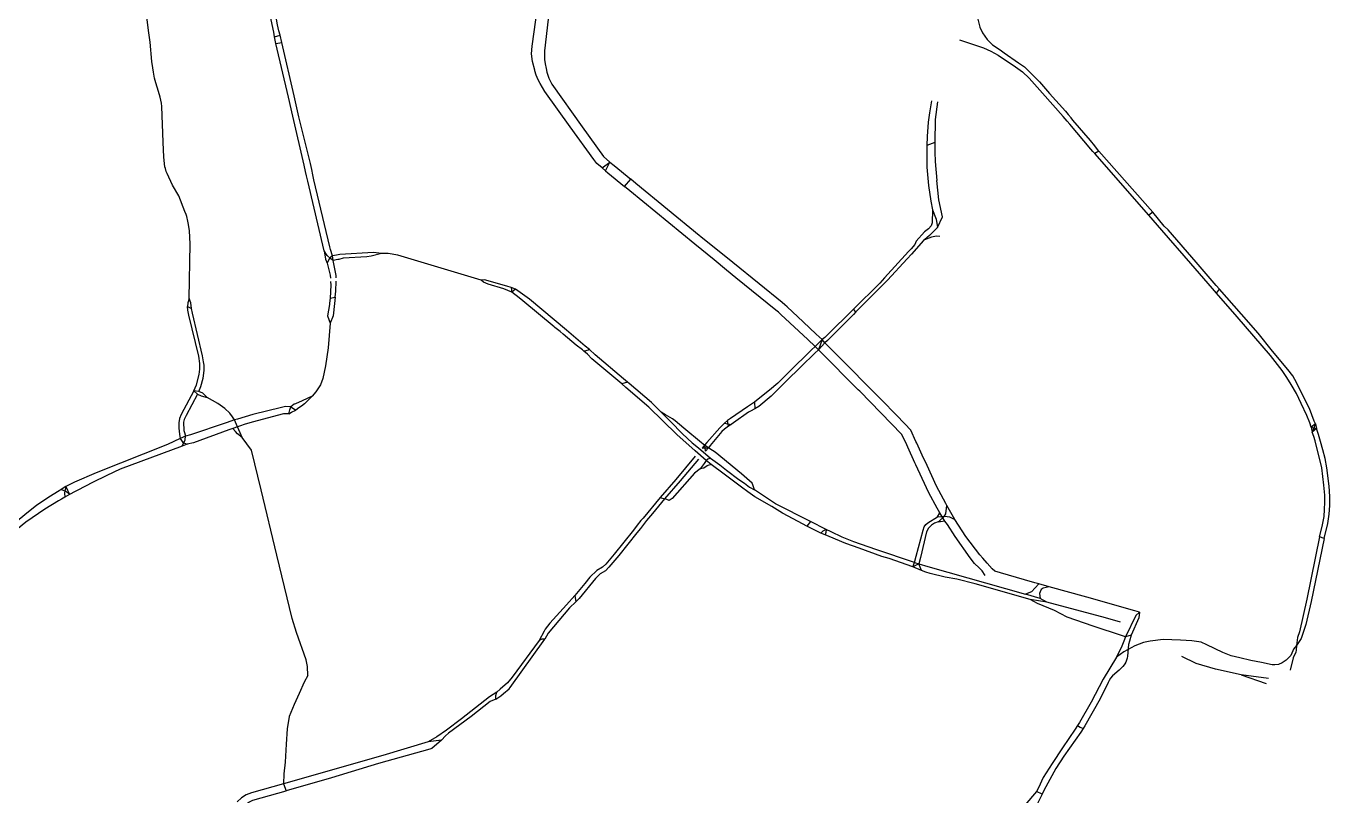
# Model space of a CAD drawing. Header units: inches. Extents: x 25490716 to 25512768, y 6672380 to 6685864.
# Drawn here: x 25495719 to 25498832, y 6674666 to 6676505 of the extents above; entities that cross this region are included whole.
import ezdxf

# ---------------------------------------------------------------- set-up
doc = ezdxf.new("R2010")
doc.units = ezdxf.units.IN
doc.header["$MEASUREMENT"] = 0

msp = doc.modelspace()

# ---------------------------------------------------------------- linework, layer by layer
for points in [[(25496310.2, 6676490), (25496308.9, 6676496.8), (25496288.9, 6676591.5), (25496283.9, 6676628.8), (25496278.4, 6676679.5), (25496274.5, 6676732.8), (25496273.3, 6676790.1), (25496272.7, 6676817.5)], [(25496322.8, 6676493.2), (25496319.4, 6676507.6), (25496309.6, 6676562.6), (25496303.3, 6676599.4), (25496295.1, 6676664), (25496292.3, 6676710.2), (25496286.7, 6676776.5), (25496286.4, 6676805.9), (25496286.5, 6676821)], [(25496925.6, 6676438.6), (25496927, 6676456.3), (25496944.1, 6676577.6)], [(25496972.2, 6676573.7), (25496967.9, 6676541.7), (25496956.8, 6676445.2), (25496956.9, 6676435.2)], [(25497994.8, 6676582.4), (25497991.7, 6676561.4), (25497989.9, 6676540.9), (25497991, 6676521.4), (25497995.9, 6676501.9), (25498002.6, 6676488.1), (25498013.6, 6676472.2), (25498026.3, 6676459.4), (25498044.3, 6676447.4), (25498054.3, 6676440.5)], [(25496108.6, 6675854.1), (25496110.8, 6675984.8), (25496108.9, 6676015.8), (25496106.9, 6676030.7), (25496105.3, 6676038.7), (25496102.5, 6676050), (25496101.2, 6676054.4), (25496098.1, 6676061.9), (25496083.4, 6676099.1), (25496068.5, 6676124.8), (25496055.6, 6676152.8), (25496053.7, 6676157.3), (25496051.6, 6676164), (25496050.6, 6676168.6), (25496048.1, 6676191.6), (25496046.1, 6676227.3), (25496043.5, 6676312.2), (25496042.4, 6676320.4), (25496039.2, 6676334.6), (25496035, 6676348.3), (25496028.6, 6676369.2), (25496025.7, 6676380.2), (25496023.2, 6676394.3), (25496021.6, 6676404.6), (25496019.6, 6676419.9), (25496015.1, 6676466.4), (25496011, 6676494), (25496007.1, 6676526.3)], [(25496325.4, 6676482.6), (25496322.8, 6676493.2)], [(25496312.3, 6676478.7), (25496310.2, 6676490)], [(25496312.3, 6676478.7), (25496325.4, 6676482.6)], [(25496315.4, 6676463.1), (25496312.3, 6676478.7)], [(25496315.4, 6676463.1), (25496329.3, 6676465.4)], [(25496345.2, 6676334.4), (25496315.4, 6676463.1)], [(25496329.3, 6676465.4), (25496325.4, 6676482.6)], [(25496358.8, 6676337.6), (25496329.3, 6676465.4)], [(25497947.2, 6676471.8), (25498004.7, 6676452.4), (25498022.2, 6676444.9), (25498040.2, 6676435.3)], [(25496933.9, 6676397.3), (25496933.4, 6676399.3), (25496928.4, 6676419.7), (25496925.6, 6676438.6)], [(25496956.9, 6676435.2), (25496956.9, 6676424.9), (25496958, 6676414.6), (25496960.7, 6676403.1)], [(25498040.2, 6676435.3), (25498081.4, 6676407), (25498086.9, 6676403.4), (25498097.7, 6676395.5), (25498114.2, 6676380.5), (25498146, 6676344.6), (25498195.1, 6676288.9)], [(25498054.3, 6676440.5), (25498088.2, 6676416.9), (25498102.5, 6676407), (25498113.5, 6676396.6), (25498138.6, 6676371.2), (25498162.1, 6676343.2), (25498200.3, 6676301)], [(25497094.4, 6676165.7), (25497081.8, 6676176.7), (25497074.4, 6676185.8), (25497018.2, 6676263.6), (25496957.6, 6676348.5), (25496946.5, 6676367), (25496941.5, 6676376.3), (25496937.2, 6676387.3), (25496933.9, 6676397.3)], [(25496960.7, 6676403.1), (25496962.6, 6676394.2), (25496967.4, 6676380), (25496974.4, 6676365.5), (25497046.3, 6676263.8), (25497097.8, 6676193.4), (25497113, 6676179.7)], [(25496397.7, 6676176.1), (25496370.3, 6676287.6), (25496358.8, 6676337.6)], [(25496382.7, 6676172.7), (25496355.7, 6676289.2), (25496345.2, 6676334.4)], [(25497880.6, 6676326.3), (25497875.6, 6676297.7), (25497872.9, 6676275.2), (25497870.3, 6676241.1), (25497869.9, 6676219.4)], [(25497895, 6676323.9), (25497889.3, 6676281.1), (25497888.6, 6676226.1)], [(25498204.7, 6676277.5), (25498195.1, 6676288.9)], [(25498200.3, 6676301), (25498207.3, 6676293.1)], [(25498261.2, 6676210.9), (25498210.7, 6676270.5), (25498204.7, 6676277.5)], [(25498214, 6676285.1), (25498207.3, 6676293.1)], [(25498270.3, 6676218.8), (25498260.4, 6676230.9), (25498218.5, 6676279.6), (25498214, 6676285.1)], [(25497869.9, 6676219.4), (25497869.7, 6676202.2)], [(25497888.6, 6676226.1), (25497869.9, 6676219.4)], [(25497888.6, 6676226.1), (25497888.9, 6676207.4)], [(25498266.3, 6676204.9), (25498261.2, 6676210.9)], [(25498277.1, 6676210.1), (25498270.3, 6676218.8)], [(25497094.4, 6676165.7), (25497113, 6676179.7)], [(25497102.2, 6676159.1), (25497113, 6676179.7)], [(25497113, 6676179.7), (25497122.9, 6676171.6)], [(25497869.7, 6676202.2), (25497869.5, 6676186.9), (25497869.5, 6676167.9), (25497873.6, 6676123.5), (25497878.9, 6676086.1)], [(25497888.9, 6676207.4), (25497888.9, 6676203)], [(25497888.9, 6676203), (25497889.4, 6676181.2), (25497893.5, 6676135.5)], [(25498270.5, 6676199.9), (25498266.3, 6676204.9)], [(25498280.2, 6676206.1), (25498270.5, 6676199.9)], [(25498399.5, 6676052.7), (25498270.5, 6676199.9)], [(25498280.2, 6676206.1), (25498277.1, 6676210.1)], [(25498409.2, 6676059.8), (25498280.2, 6676206.1)], [(25496386.3, 6676157.1), (25496382.7, 6676172.7)], [(25496388.9, 6676146.5), (25496386.3, 6676157.1)], [(25496401.1, 6676162.3), (25496397.7, 6676176.1)], [(25496403.5, 6676149.1), (25496401.1, 6676162.3)], [(25496406.2, 6676137.7), (25496403.5, 6676149.1)], [(25497102.2, 6676159.1), (25497094.4, 6676165.7)], [(25497102.2, 6676159.1), (25497107.8, 6676154.4)], [(25497107.8, 6676154.4), (25497147.7, 6676121.1)], [(25497122.9, 6676171.6), (25497162.7, 6676138.9)], [(25496391.8, 6676134), (25496388.9, 6676146.5)], [(25496430.6, 6675967.5), (25496391.8, 6676134)], [(25496446.1, 6675971.1), (25496444.4, 6675977.5), (25496406.2, 6676137.7)], [(25497147.7, 6676121.1), (25497162.7, 6676138.9)], [(25497160.4, 6676110.8), (25497147.7, 6676121.1)], [(25497175.1, 6676128.7), (25497162.7, 6676138.9)], [(25497326.2, 6676004.5), (25497175.1, 6676128.7)], [(25497898.2, 6676089.4), (25497893.5, 6676135.5)], [(25497316, 6675983.4), (25497160.4, 6676110.8)], [(25497878.9, 6676086.1), (25497883.1, 6676066)], [(25497906.7, 6676048.8), (25497898.2, 6676089.4)], [(25497883.1, 6676066), (25497882.3, 6676034.5), (25497879.6, 6676027.5)], [(25497883.1, 6676066), (25497891.7, 6676043.3), (25497895.4, 6676023.4)], [(25498409.2, 6676059.8), (25498399.5, 6676052.7)], [(25498560.6, 6675885.1), (25498512.3, 6675940.3), (25498445.9, 6676017.9), (25498436.2, 6676027), (25498409.2, 6676059.8)], [(25497879.6, 6676027.5), (25497873.5, 6676020.4), (25497864.3, 6676012.8), (25497844, 6675990.5), (25497841.3, 6675982.8), (25497831.9, 6675972.3)], [(25497895.4, 6676023.4), (25497906.7, 6676048.8)], [(25498551.8, 6675877.5), (25498499.7, 6675937.2), (25498430.7, 6676016.8), (25498399.5, 6676052.7)], [(25497330.4, 6676001.1), (25497326.2, 6676004.5)], [(25497406.1, 6675940.1), (25497330.4, 6676001.1)], [(25497865.1, 6675995.2), (25497861.9, 6675992.3), (25497833, 6675960.1)], [(25497888.8, 6676017.4), (25497875.8, 6676004.5), (25497865.1, 6675995.2)], [(25497865.1, 6675995.2), (25497881.8, 6676001.2), (25497892, 6676003.6)], [(25497895.4, 6676023.4), (25497888.8, 6676017.4)], [(25497892, 6676003.6), (25497900.3, 6676002.5)], [(25496430.6, 6675967.5), (25496434, 6675947.9), (25496438, 6675937.9)], [(25496452.4, 6675944.8), (25496446.7, 6675948.5), (25496438.2, 6675956.4), (25496430.6, 6675967.5)], [(25496450.3, 6675955.7), (25496446.1, 6675971.1)], [(25496567.3, 6675961.4), (25496548.4, 6675963.8), (25496467.9, 6675958.8), (25496460.4, 6675957.5)], [(25497361.9, 6675945.9), (25497316, 6675983.4)], [(25497826.1, 6675966), (25497768.9, 6675903.5)], [(25497831.9, 6675972.3), (25497826.1, 6675966)], [(25496450.3, 6675955.7), (25496443.5, 6675950.1), (25496438, 6675937.9)], [(25496438, 6675937.9), (25496445, 6675909.8), (25496445.6, 6675902.5)], [(25496460.4, 6675957.5), (25496450.3, 6675955.7)], [(25496452.4, 6675944.8), (25496450.3, 6675955.7)], [(25496463.3, 6675946.8), (25496452.4, 6675944.8)], [(25496459.1, 6675903.5), (25496459.2, 6675908.7), (25496457, 6675920.9), (25496452.4, 6675944.8)], [(25496567.3, 6675961.4), (25496542.9, 6675955.1), (25496532.4, 6675953.2), (25496475.8, 6675950.1), (25496465.6, 6675947.2), (25496463.3, 6675946.8)], [(25496805.6, 6675897.9), (25496606.6, 6675957.7), (25496583.5, 6675961.4), (25496567.3, 6675961.4)], [(25497391.1, 6675921.8), (25497361.9, 6675945.9)], [(25497469.5, 6675889), (25497406.1, 6675940.1)], [(25497833, 6675960.1), (25497822.4, 6675948.3), (25497775.4, 6675897.3)], [(25497413.9, 6675903), (25497391.1, 6675921.8)], [(25497508.8, 6675826.4), (25497413.9, 6675903)], [(25497768.9, 6675903.5), (25497762.9, 6675896.8)], [(25496446.2, 6675894.5), (25496446.9, 6675885.8), (25496445.2, 6675854.4)], [(25496456.7, 6675856.8), (25496458.9, 6675871.5)], [(25496458.9, 6675871.5), (25496459.1, 6675895.6)], [(25496876.9, 6675879.9), (25496867.1, 6675883), (25496813.5, 6675898.5), (25496805.6, 6675897.9)], [(25496878.5, 6675869.4), (25496859.6, 6675876.7), (25496822.2, 6675887.8), (25496810.8, 6675893.1), (25496805.6, 6675897.9)], [(25496876.9, 6675879.9), (25496878.5, 6675869.4)], [(25496887.3, 6675876.1), (25496876.9, 6675879.9)], [(25496887.3, 6675876.1), (25496878.5, 6675869.4)], [(25496891.9, 6675858.6), (25496885.6, 6675863.6), (25496878.5, 6675869.4)], [(25496898.5, 6675868.5), (25496887.3, 6675876.1)], [(25496920.7, 6675852), (25496910.2, 6675860.4), (25496898.5, 6675868.5)], [(25497524.2, 6675844.5), (25497469.5, 6675889)], [(25497757.1, 6675890.9), (25497694.6, 6675828.5)], [(25497763.1, 6675884.6), (25497700.3, 6675822.2)], [(25497762.9, 6675896.8), (25497757.1, 6675890.9)], [(25497769.5, 6675891), (25497763.1, 6675884.6)], [(25497775.4, 6675897.3), (25497769.5, 6675891)], [(25498561.1, 6675866.8), (25498551.8, 6675877.5)], [(25498568.7, 6675875.9), (25498560.6, 6675885.1)], [(25498561.1, 6675866.8), (25498568.7, 6675875.9)], [(25498794.7, 6675561.2), (25498783.3, 6675591), (25498765.2, 6675627.4), (25498753, 6675651.4), (25498743.6, 6675668.9), (25498731.6, 6675684.2), (25498695.2, 6675728.3), (25498660.6, 6675770.9), (25498620.9, 6675816.4), (25498568.7, 6675875.9)], [(25496108.6, 6675854.1), (25496105.3, 6675843.4), (25496104.6, 6675834.9)], [(25496113.9, 6675830.3), (25496112.1, 6675843.8), (25496108.6, 6675854.1)], [(25496443.7, 6675843), (25496443.3, 6675839.6), (25496438.6, 6675812.4), (25496444.7, 6675795.3)], [(25496445.2, 6675854.4), (25496443.7, 6675843)], [(25496455.3, 6675841.6), (25496452.5, 6675812.6), (25496444.7, 6675795.3)], [(25496445.2, 6675854.4), (25496456.7, 6675856.8)], [(25496456.7, 6675856.8), (25496455.3, 6675841.6)], [(25496904.8, 6675848.3), (25496891.9, 6675858.6)], [(25496981.8, 6675784.4), (25496979.7, 6675786.1), (25496904.8, 6675848.3)], [(25497009.2, 6675778.4), (25496920.7, 6675852)], [(25497530.6, 6675839.1), (25497524.2, 6675844.5)], [(25497536.4, 6675833.7), (25497530.6, 6675839.1)], [(25498783.8, 6675557), (25498776.5, 6675574.6), (25498763.2, 6675603.2), (25498752.5, 6675627.4), (25498739.2, 6675648.6), (25498729.4, 6675665), (25498717.6, 6675682.2), (25498689.7, 6675717.9), (25498610.7, 6675809.8), (25498561.1, 6675866.8)], [(25496107.9, 6675814.4), (25496105, 6675826), (25496104.6, 6675834.9)], [(25496104.6, 6675834.9), (25496113.9, 6675830.3)], [(25496125.6, 6675647.4), (25496132.1, 6675672.1), (25496134.2, 6675685.4), (25496133.9, 6675698.6), (25496131.3, 6675715.8), (25496107.9, 6675814.4)], [(25496136.4, 6675643.7), (25496141.6, 6675663.7), (25496144.5, 6675681.7), (25496144.3, 6675695), (25496143, 6675703), (25496139.9, 6675717.3), (25496116.4, 6675819), (25496113.9, 6675830.3)], [(25497515.1, 6675821.4), (25497508.8, 6675826.4)], [(25497521, 6675815.8), (25497515.1, 6675821.4)], [(25497585.6, 6675756), (25497521, 6675815.8)], [(25497574.4, 6675798.1), (25497536.4, 6675833.7)], [(25497688.2, 6675822.2), (25497636.9, 6675772.2), (25497626, 6675761)], [(25497694.3, 6675816), (25497632.5, 6675754)], [(25497694.6, 6675828.5), (25497688.2, 6675822.2)], [(25497700.3, 6675822.2), (25497694.3, 6675816)], [(25497700.3, 6675822.2), (25497694.6, 6675828.5)], [(25496444.7, 6675795.3), (25496440, 6675736.3), (25496433.6, 6675693.5), (25496427.3, 6675663), (25496422.2, 6675648), (25496411.2, 6675630.7), (25496401.9, 6675621)], [(25496993.9, 6675774.8), (25496981.8, 6675784.4)], [(25497001.4, 6675768.7), (25496993.9, 6675774.8)], [(25497054.1, 6675739.7), (25497009.2, 6675778.4)], [(25497605.4, 6675768.9), (25497574.4, 6675798.1)], [(25497047.1, 6675731), (25497032.5, 6675742.5), (25497001.4, 6675768.7)], [(25497603, 6675739.5), (25497585.6, 6675756)], [(25497619.3, 6675755.7), (25497603, 6675739.5)], [(25497619.3, 6675755.7), (25497605.4, 6675768.9)], [(25497619.3, 6675755.7), (25497610.7, 6675731.7)], [(25497626.3, 6675747.8), (25497610.7, 6675731.7)], [(25497626, 6675761), (25497619.3, 6675755.7)], [(25497626.3, 6675747.8), (25497619.3, 6675755.7)], [(25497632.5, 6675754), (25497626.3, 6675747.8)], [(25497630.9, 6675743.3), (25497626.3, 6675747.8)], [(25497069.5, 6675710.2), (25497059.5, 6675721), (25497050.6, 6675728.1), (25497047.1, 6675731)], [(25497050.6, 6675728.1), (25497064.4, 6675732.4)], [(25497064.4, 6675732.4), (25497054.1, 6675739.7)], [(25497077.4, 6675719.7), (25497064.4, 6675732.4)], [(25497145.7, 6675662.1), (25497077.4, 6675719.7)], [(25497594.3, 6675731), (25497540, 6675678.1)], [(25497601.9, 6675723.4), (25497569.3, 6675691.3)], [(25497603, 6675739.5), (25497594.3, 6675731)], [(25497610.7, 6675731.7), (25497601.9, 6675723.4)], [(25497610.7, 6675731.7), (25497603, 6675739.5)], [(25497615.1, 6675727.2), (25497610.7, 6675731.7)], [(25497705.7, 6675636.1), (25497615.1, 6675727.2)], [(25497655.1, 6675719.3), (25497630.9, 6675743.3)], [(25497690, 6675684.4), (25497655.1, 6675719.3)], [(25497141.2, 6675650.1), (25497069.5, 6675710.2)], [(25497569.3, 6675691.3), (25497533.1, 6675655.5)], [(25497721.7, 6675651.8), (25497690, 6675684.4)], [(25497155.1, 6675654.1), (25497141.2, 6675650.1)], [(25497158.9, 6675650.8), (25497155.1, 6675654.1), (25497145.7, 6675662.1)], [(25497235.5, 6675582.4), (25497212, 6675605.3), (25497158.9, 6675650.8)], [(25497540, 6675678.1), (25497513.7, 6675652), (25497494, 6675634.7)], [(25497533.1, 6675655.5), (25497502.7, 6675625.2)], [(25497725.3, 6675648.1), (25497721.7, 6675651.8)], [(25496119.6, 6675633.6), (25496089.1, 6675576.8), (25496085.2, 6675567.2), (25496083.6, 6675557.2), (25496083.9, 6675544.4), (25496085.6, 6675530)], [(25496128.3, 6675625.7), (25496100.9, 6675574.5), (25496096.7, 6675565.3), (25496095.1, 6675558.8), (25496096, 6675538.5), (25496097.1, 6675534.2)], [(25496119.6, 6675633.6), (25496125.6, 6675647.4)], [(25496119.6, 6675633.6), (25496128.3, 6675625.7)], [(25496131.3, 6675632.2), (25496119.6, 6675633.6)], [(25496128.3, 6675625.7), (25496137.2, 6675621.8)], [(25496131.3, 6675632.2), (25496136.4, 6675643.7)], [(25496141, 6675627.7), (25496131.3, 6675632.2)], [(25496137.2, 6675621.8), (25496151.1, 6675617.3)], [(25496151.1, 6675617.3), (25496141, 6675627.7)], [(25496401.9, 6675621), (25496377.9, 6675609.7), (25496362.2, 6675602.7), (25496359.3, 6675601.3)], [(25496401.9, 6675621), (25496383.8, 6675602.5), (25496376.3, 6675596.5), (25496370.3, 6675592.5)], [(25497151, 6675641.6), (25497141.2, 6675650.1)], [(25497343.1, 6675466.9), (25497316.5, 6675490.5), (25497272.5, 6675529), (25497205.9, 6675594.1), (25497151, 6675641.6)], [(25497494, 6675634.7), (25497462.8, 6675610)], [(25497498.3, 6675620.7), (25497468.3, 6675595.6)], [(25497502.7, 6675625.2), (25497498.3, 6675620.7)], [(25497709.3, 6675632.5), (25497705.7, 6675636.1)], [(25497821.8, 6675504.3), (25497810, 6675529.4), (25497709.3, 6675632.5)], [(25497762.4, 6675611.3), (25497725.3, 6675648.1)], [(25496211.6, 6675571.7), (25496205.5, 6675580.3), (25496193.4, 6675591.6), (25496176.8, 6675603.2), (25496151.1, 6675617.3)], [(25496350.9, 6675594.8), (25496338.5, 6675596.2), (25496329.1, 6675593.7), (25496260.8, 6675577), (25496223.9, 6675566.1)], [(25496346.4, 6675578.8), (25496348.7, 6675587.8), (25496350.9, 6675594.8)], [(25496359.3, 6675601.3), (25496350.9, 6675594.8)], [(25496350.9, 6675594.8), (25496357.4, 6675591), (25496362.9, 6675587.5)], [(25496370.3, 6675592.5), (25496362.9, 6675587.5)], [(25497441.5, 6675595.1), (25497401, 6675567.3)], [(25497458.3, 6675606.6), (25497441.5, 6675595.1)], [(25497458.8, 6675590.8), (25497448.8, 6675585)], [(25497462.8, 6675610), (25497458.3, 6675606.6)], [(25497458.3, 6675606.6), (25497458.8, 6675590.8)], [(25497468.3, 6675595.6), (25497458.8, 6675590.8)], [(25497796.6, 6675576.2), (25497762.4, 6675611.3)], [(25496197.1, 6675557.3), (25496111.8, 6675528.2)], [(25496216.9, 6675564), (25496197.1, 6675557.3)], [(25496216.9, 6675564), (25496211.6, 6675571.7)], [(25496223.9, 6675566.1), (25496216.9, 6675564)], [(25496223.5, 6675547.1), (25496216.9, 6675564)], [(25496346.4, 6675578.8), (25496333.4, 6675578.6), (25496258.7, 6675558.7), (25496239.6, 6675552.8), (25496230.9, 6675549.7)], [(25496346.4, 6675578.8), (25496353, 6675582.2), (25496362.9, 6675587.5)], [(25497235.5, 6675582.4), (25497257.2, 6675559.8), (25497286.2, 6675530.7)], [(25497268.5, 6675561.6), (25497262.1, 6675566.9), (25497245.5, 6675575.7), (25497235.5, 6675582.4)], [(25497335.4, 6675506.3), (25497331.3, 6675509.1), (25497289.6, 6675544), (25497268.5, 6675561.6)], [(25497393.8, 6675562.7), (25497386.7, 6675556.3)], [(25497401, 6675567.3), (25497393.8, 6675562.7)], [(25497396.3, 6675548.7), (25497393.8, 6675562.7)], [(25497408.1, 6675557.1), (25497402.6, 6675553.3)], [(25497448.8, 6675585), (25497444, 6675582.2), (25497408.1, 6675557.1)], [(25497831.3, 6675539.6), (25497817.1, 6675554.9), (25497796.6, 6675576.2)], [(25498786.8, 6675546.9), (25498783.8, 6675557)], [(25498797.3, 6675554.4), (25498794.7, 6675561.2)], [(25496085.6, 6675530), (25496086.8, 6675519.6)], [(25496097.1, 6675534.2), (25496099.4, 6675525.1)], [(25496111.7, 6675528.2), (25496099.4, 6675525.1)], [(25496203.5, 6675539.9), (25496118.4, 6675509.1)], [(25496212.5, 6675543.2), (25496203.5, 6675539.9)], [(25496223.5, 6675547.1), (25496212.5, 6675543.2)], [(25496218.7, 6675536.4), (25496212.5, 6675543.2)], [(25496235, 6675522.2), (25496224.1, 6675530.7), (25496218.7, 6675536.4)], [(25496230.9, 6675549.7), (25496223.5, 6675547.1)], [(25496227, 6675539.9), (25496223.5, 6675547.1)], [(25496235, 6675522.2), (25496230.4, 6675532.9), (25496227, 6675539.9)], [(25497286.2, 6675530.7), (25497309.5, 6675509.1), (25497324.6, 6675497.2), (25497353.2, 6675472.8)], [(25497386.7, 6675556.3), (25497375.6, 6675545.4), (25497344.7, 6675509.8)], [(25497396.3, 6675548.7), (25497386.8, 6675542), (25497380.5, 6675535.9), (25497352.6, 6675502.8)], [(25497386.7, 6675556.3), (25497402.6, 6675553.3)], [(25497402.6, 6675553.3), (25497396.3, 6675548.7)], [(25497843.4, 6675512.7), (25497831.3, 6675539.6)], [(25498797.3, 6675554.4), (25498786.8, 6675546.9)], [(25498786.8, 6675546.9), (25498789.9, 6675534.4)], [(25498786.8, 6675546.9), (25498800.3, 6675543.8)], [(25498797.3, 6675554.4), (25498789.9, 6675534.4)], [(25498800.3, 6675543.8), (25498789.9, 6675534.4)], [(25498793.3, 6675524.7), (25498789.9, 6675534.4)], [(25498797.3, 6675554.4), (25498800.3, 6675543.8)], [(25498804.5, 6675528.8), (25498800.3, 6675543.8)], [(25498818.2, 6675280.7), (25498826.6, 6675316.6), (25498830, 6675338.9), (25498831.9, 6675359.3), (25498832, 6675381), (25498829.9, 6675405.7), (25498824.4, 6675449.5), (25498820.2, 6675472), (25498815.4, 6675492.5), (25498809.3, 6675512.2), (25498804.5, 6675528.8)], [(25496086.8, 6675519.6), (25496056.8, 6675504.9), (25495886, 6675437.8), (25495835, 6675414.9), (25495828.5, 6675411.7)], [(25496091.9, 6675501.1), (25495944, 6675446.1), (25495912.1, 6675431.2), (25495877.7, 6675414.6), (25495842.2, 6675396.2), (25495836.5, 6675393)], [(25496099.4, 6675525.1), (25496086.8, 6675519.6)], [(25496086.8, 6675519.6), (25496093.5, 6675509.9), (25496103.7, 6675505.7)], [(25496091.9, 6675501.1), (25496099.2, 6675516.7), (25496099.4, 6675525.1)], [(25496103.7, 6675505.7), (25496091.9, 6675501.1)], [(25496118.4, 6675509.1), (25496103.7, 6675505.7)], [(25496391.9, 6674953.9), (25496391.3, 6674974.8), (25496387.6, 6674991.2), (25496364.7, 6675056.1), (25496354.4, 6675089.9), (25496317.5, 6675240.6), (25496280.5, 6675396.9), (25496256.9, 6675491.8), (25496235, 6675522.2)], [(25497339.1, 6675503.3), (25497333.2, 6675496.2)], [(25497333.2, 6675496.2), (25497336.3, 6675496.9), (25497348.2, 6675497.4)], [(25497339.1, 6675503.3), (25497335.4, 6675506.3)], [(25497344.7, 6675509.8), (25497339.1, 6675503.3)], [(25497341.2, 6675489.5), (25497340.2, 6675498.2), (25497339.1, 6675503.3)], [(25497348.2, 6675497.4), (25497339.1, 6675503.3)], [(25497348.2, 6675497.4), (25497341.2, 6675489.5)], [(25497352.6, 6675502.8), (25497348.2, 6675497.4)], [(25497351.8, 6675494.9), (25497348.2, 6675497.4)], [(25497454.3, 6675409.2), (25497452.4, 6675412.5), (25497427.2, 6675435.1), (25497364.1, 6675486.6), (25497351.8, 6675494.9)], [(25497824.1, 6675499.1), (25497821.8, 6675504.3)], [(25497841, 6675461.8), (25497824.1, 6675499.1)], [(25497845.5, 6675508.2), (25497843.4, 6675512.7)], [(25497861.9, 6675472.9), (25497845.5, 6675508.2)], [(25498807, 6675284.5), (25498813.1, 6675309.6), (25498817.9, 6675333.4), (25498819.4, 6675349.8), (25498820, 6675367.3), (25498819.8, 6675384.2), (25498817.5, 6675408.2), (25498812.7, 6675449.5), (25498797.1, 6675513.9), (25498793.3, 6675524.7)], [(25497316.8, 6675477.1), (25497270.2, 6675422), (25497233.2, 6675378.9)], [(25497324.8, 6675470.6), (25497280.6, 6675418.6), (25497243.6, 6675375.5)], [(25497343.1, 6675466.9), (25497337.7, 6675459.6)], [(25497353.2, 6675472.8), (25497346.9, 6675470.1), (25497343.1, 6675466.9)], [(25497354.6, 6675457.7), (25497343.1, 6675466.9)], [(25497353.2, 6675472.8), (25497375.7, 6675456.4), (25497391.4, 6675444.2), (25497421.1, 6675422), (25497434, 6675412.5)], [(25497865.4, 6675465.6), (25497861.9, 6675472.9)], [(25497870, 6675455.4), (25497865.4, 6675465.6)], [(25497328.3, 6675447.4), (25497314.5, 6675436.9), (25497261.2, 6675375.9), (25497254.7, 6675371.4), (25497249.1, 6675373.5)], [(25497337.7, 6675459.6), (25497328.3, 6675447.4)], [(25497345, 6675454), (25497337.1, 6675448.5), (25497328.3, 6675447.4)], [(25497354.6, 6675457.7), (25497346.8, 6675455.3), (25497345, 6675454)], [(25497427.2, 6675403.1), (25497386.1, 6675434), (25497354.6, 6675457.7)], [(25497843.3, 6675456.8), (25497841, 6675461.8)], [(25497848.3, 6675446), (25497843.3, 6675456.8)], [(25497894.5, 6675353), (25497874.2, 6675389.5), (25497848.3, 6675446)], [(25497915.2, 6675364), (25497892.8, 6675405.5), (25497870, 6675455.4)], [(25495814.3, 6675405), (25495803, 6675398)], [(25495814.3, 6675405), (25495810.5, 6675389.6), (25495811.5, 6675379.3)], [(25495820.2, 6675407.8), (25495814.3, 6675405)], [(25495814.3, 6675405), (25495822.4, 6675385.5)], [(25495828.5, 6675411.7), (25495820.2, 6675407.8)], [(25497583.1, 6675310.5), (25497562.4, 6675321.2), (25497524.9, 6675341.5), (25497499.9, 6675357.2), (25497458.6, 6675380.5), (25497442.4, 6675391.9), (25497427.2, 6675403.1)], [(25497434, 6675412.5), (25497446.5, 6675403.3), (25497458, 6675396.9)], [(25497458, 6675396.9), (25497454.3, 6675409.2)], [(25495798, 6675394.8), (25495773.6, 6675379.8), (25495744.1, 6675359.4), (25495724.8, 6675344.8), (25495702.9, 6675326), (25495674.9, 6675300.6), (25495632.9, 6675263.8), (25495614.8, 6675245.4), (25495605.3, 6675234.7)], [(25495803.6, 6675374.8), (25495796.8, 6675370.9), (25495763.8, 6675350.5), (25495718.8, 6675319.6), (25495696.2, 6675301.8), (25495654.5, 6675264.4), (25495622.9, 6675231.2)], [(25495803, 6675398), (25495798, 6675394.8)], [(25495803, 6675398), (25495813.8, 6675393.7), (25495822.4, 6675385.5)], [(25495811.5, 6675379.3), (25495803.6, 6675374.8)], [(25495822.4, 6675385.5), (25495811.5, 6675379.3)], [(25495836.5, 6675393), (25495822.4, 6675385.5)], [(25497233.2, 6675378.9), (25497192, 6675329.6)], [(25497243.6, 6675375.5), (25497214.3, 6675340.6), (25497200.3, 6675323.4)], [(25497233.2, 6675378.9), (25497243.6, 6675375.5)], [(25497249.1, 6675373.5), (25497243.6, 6675375.5)], [(25497591.6, 6675321), (25497508.6, 6675363.7), (25497458, 6675396.9)], [(25497900.8, 6675341.8), (25497894.5, 6675353)], [(25497895.2, 6675332.8), (25497900.8, 6675341.8)], [(25497900.4, 6675323.8), (25497910.6, 6675333.5), (25497914.7, 6675339.9), (25497917.7, 6675359.4)], [(25497912.3, 6675322), (25497900.8, 6675341.8)], [(25497917.7, 6675359.4), (25497915.2, 6675364)], [(25497936.8, 6675326.5), (25497917.7, 6675359.4)], [(25497178, 6675312.3), (25497169, 6675300.7)], [(25497187, 6675323.6), (25497178, 6675312.3)], [(25497195.3, 6675317.1), (25497185.6, 6675304.7)], [(25497192, 6675329.6), (25497187, 6675323.6)], [(25497200.3, 6675323.4), (25497195.3, 6675317.1)], [(25497591.6, 6675321), (25497583.1, 6675310.5)], [(25497616.6, 6675293.2), (25497583.1, 6675310.5)], [(25497629.4, 6675301.9), (25497591.6, 6675321)], [(25497843.9, 6675238.3), (25497860.6, 6675300.8), (25497863.5, 6675308.4), (25497866.9, 6675313.8), (25497871.9, 6675318), (25497895.2, 6675332.8)], [(25497902.2, 6675320.9), (25497896.8, 6675320.3), (25497888.1, 6675317.1), (25497880.4, 6675312.5), (25497873.6, 6675305.5), (25497868.4, 6675296.4), (25497854.7, 6675235.3)], [(25497895.2, 6675332.8), (25497912.8, 6675334.4), (25497923.7, 6675332.7), (25497936.8, 6675326.5)], [(25497896.8, 6675320.3), (25497900.4, 6675323.8)], [(25497912.3, 6675322), (25497902.2, 6675320.9)], [(25497994.4, 6675210.3), (25497983.7, 6675221), (25497972.8, 6675234.2), (25497937, 6675285.5), (25497918.9, 6675314), (25497912.3, 6675322)], [(25498003.2, 6675233.6), (25497996.5, 6675241.7), (25497963, 6675285.3), (25497936.8, 6675326.5)], [(25497169, 6675300.7), (25497123.1, 6675243.1), (25497103.5, 6675219.7)], [(25497177.4, 6675294.2), (25497134.4, 6675240), (25497110.3, 6675212.5)], [(25497185.6, 6675304.7), (25497177.4, 6675294.2)], [(25497629.4, 6675301.9), (25497621.3, 6675298), (25497616.6, 6675293.2)], [(25497626.5, 6675289.1), (25497616.6, 6675293.2)], [(25497629.4, 6675301.9), (25497628.5, 6675295.4), (25497626.5, 6675289.1)], [(25497636.6, 6675285.6), (25497626.5, 6675289.1)], [(25497641.3, 6675296.3), (25497629.4, 6675301.9)], [(25497836.4, 6675213.3), (25497779.3, 6675232.7), (25497762.3, 6675237.5), (25497707.9, 6675257.3), (25497676.4, 6675269.1), (25497636.6, 6675285.6)], [(25497839.9, 6675223.3), (25497747.6, 6675254.8), (25497695, 6675272.7), (25497667.1, 6675284.3), (25497641.3, 6675296.3)], [(25498818.2, 6675280.7), (25498787.4, 6675130.4), (25498774.4, 6675075.3), (25498763.5, 6675041.9), (25498752.5, 6675025.2), (25498751.7, 6675013.7), (25498750.9, 6675009.6)], [(25498807, 6675284.5), (25498776.6, 6675136), (25498759, 6675058.2), (25498754.7, 6675044.7), (25498752.5, 6675025.2)], [(25498818.2, 6675280.7), (25498807, 6675284.5)], [(25497103.5, 6675219.7), (25497095.1, 6675212.5)], [(25497836.4, 6675213.3), (25497839.9, 6675223.3)], [(25497850.2, 6675220.2), (25497836.4, 6675213.3)], [(25497839.9, 6675223.3), (25497843.9, 6675238.3)], [(25497839.9, 6675223.3), (25497850.2, 6675220.2)], [(25497854.7, 6675235.3), (25497850.2, 6675220.2)], [(25497856.8, 6675204), (25497850.2, 6675220.2)], [(25497850.2, 6675220.2), (25497871.6, 6675214.1)], [(25498013.4, 6675221.6), (25498003.2, 6675233.6)], [(25498025.9, 6675208.2), (25498013.4, 6675221.6)], [(25497081.6, 6675204.6), (25497065.3, 6675188.6), (25497053.1, 6675173.6), (25497029.5, 6675144.9)], [(25497090, 6675196.1), (25497078.2, 6675185.1), (25497039.8, 6675137.7), (25497031.6, 6675129.6)], [(25497095.1, 6675212.5), (25497081.6, 6675204.6)], [(25497102.3, 6675203.5), (25497090, 6675196.1)], [(25497110.3, 6675212.5), (25497102.3, 6675203.6)], [(25497856.8, 6675204), (25497836.4, 6675213.3)], [(25497866.9, 6675200.7), (25497856.8, 6675204)], [(25497877.3, 6675197.4), (25497866.9, 6675200.7)], [(25497871.6, 6675214.1), (25498105.1, 6675147.8)], [(25498116, 6675135.1), (25497985, 6675172.2), (25497940.9, 6675183.9), (25497913.1, 6675188.1), (25497877.3, 6675197.4)], [(25498009.1, 6675192.3), (25498001.5, 6675203.8), (25497994.4, 6675210.3)], [(25498031.9, 6675202.7), (25498025.9, 6675208.2)], [(25498102.8, 6675182.1), (25498045.3, 6675198.9), (25498031.9, 6675202.7)], [(25498127.6, 6675174.9), (25498102.8, 6675182.1)], [(25498136.6, 6675172.3), (25498119.7, 6675153.7), (25498105.1, 6675147.8)], [(25498136.6, 6675172.3), (25498127.6, 6675174.9)], [(25498161.9, 6675165.7), (25498136.6, 6675172.3)], [(25498161.9, 6675165.7), (25498147.5, 6675161.8), (25498142.5, 6675158.7), (25498139.9, 6675153.7), (25498138.7, 6675149.6), (25498139.8, 6675137.6)], [(25498251.7, 6675140.6), (25498161.9, 6675165.7)], [(25497008.9, 6675122), (25496969.8, 6675078.2), (25496958.4, 6675064.3), (25496955.9, 6675059.8)], [(25497029.5, 6675144.9), (25497008.9, 6675122)], [(25497031.6, 6675129.6), (25497016.6, 6675114.9)], [(25497029.5, 6675144.9), (25497031.6, 6675129.6)], [(25498139.8, 6675137.6), (25498105.1, 6675147.8)], [(25498204.9, 6675093.1), (25498174, 6675108.5), (25498133.5, 6675125.7), (25498116, 6675135.1)], [(25498156, 6675128.7), (25498116, 6675135.1)], [(25498156, 6675128.7), (25498139.8, 6675137.6)], [(25498332.2, 6675080.7), (25498296.2, 6675091.6), (25498156, 6675128.7)], [(25498366.4, 6675107.7), (25498251.7, 6675140.6)], [(25497016.6, 6675114.9), (25496965.4, 6675054.6)], [(25498266.7, 6675071.4), (25498204.9, 6675093.1)], [(25498377.1, 6675104.7), (25498368.8, 6675096.8), (25498343.7, 6675045.8)], [(25498377.1, 6675104.7), (25498376.1, 6675091.2), (25498357.3, 6675050.2)], [(25498377.1, 6675104.7), (25498366.4, 6675107.7)], [(25496955.9, 6675059.8), (25496943.7, 6675037.5)], [(25498336.5, 6675048.2), (25498266.7, 6675071.4)], [(25496943.7, 6675037.5), (25496879.5, 6674949.2), (25496868.8, 6674935.9), (25496850.8, 6674920.6)], [(25496858.8, 6674910.8), (25496872.2, 6674922), (25496874.9, 6674924.8), (25496957.7, 6675040)], [(25496957.7, 6675040), (25496950.1, 6675040), (25496943.7, 6675037.5)], [(25496965.4, 6675054.6), (25496957.7, 6675040)], [(25498353.1, 6675035.4), (25498350.9, 6675027.8), (25498349, 6674999.7), (25498348.2, 6674995.3), (25498346.6, 6674990.1), (25498344.5, 6674985.4), (25498342.4, 6674981.6), (25498341, 6674979.4), (25498337.5, 6674975.1), (25498333, 6674970.2), (25498328.7, 6674966.4), (25498313, 6674953), (25498308.1, 6674946.8), (25498304.6, 6674941.6), (25498302.2, 6674937.2), (25498283.6, 6674897.5)], [(25498502.1, 6675036.5), (25498474.9, 6675037.8), (25498434.1, 6675039.4), (25498402.6, 6675035.9), (25498387.1, 6675032.5), (25498365.8, 6675024.1), (25498339.8, 6675010.1), (25498322.3, 6674997.3)], [(25498339.6, 6675035.7), (25498334.8, 6675023.9), (25498322.3, 6674997.3)], [(25498343.7, 6675045.8), (25498336.5, 6675048.2)], [(25498343.7, 6675045.8), (25498339.6, 6675035.7)], [(25498357.3, 6675050.2), (25498343.7, 6675045.8)], [(25498357.3, 6675050.2), (25498353.1, 6675035.4)], [(25498727.3, 6674990.2), (25498717.8, 6674983.7), (25498709, 6674980), (25498700.4, 6674978.8), (25498693.8, 6674978.8), (25498668.3, 6674984.3), (25498643.2, 6674989.5), (25498616.9, 6674996.1), (25498596.2, 6675000.6), (25498576.2, 6675008.4), (25498537.9, 6675026.9), (25498524.2, 6675033.2), (25498502.1, 6675036.5)], [(25498322.3, 6674997.3), (25498290.8, 6674944.8), (25498262.3, 6674889.6), (25498234.2, 6674841.3)], [(25498620, 6674954.8), (25498558.7, 6674968.7), (25498512.6, 6674982.4), (25498478.6, 6674998.6)], [(25498743.5, 6675012.2), (25498738.6, 6675001.6), (25498727.3, 6674990.2)], [(25498750.9, 6675009.6), (25498744.5, 6674995.6), (25498737.2, 6674966.3)], [(25498752.5, 6675025.2), (25498745.2, 6675016.1), (25498743.5, 6675012.2)], [(25496391.9, 6674953.9), (25496382.8, 6674937.6), (25496370.9, 6674910.5), (25496358.9, 6674884.1), (25496347, 6674855.7), (25496342.4, 6674825.9), (25496340.3, 6674789.6), (25496337.6, 6674746.6), (25496334.6, 6674718.9)], [(25498685.1, 6674946.3), (25498620, 6674954.8)], [(25498620, 6674954.8), (25498679.9, 6674934.3)], [(25496842.9, 6674913.7), (25496825.7, 6674902.7), (25496758.6, 6674850.3), (25496722.6, 6674823.3)], [(25496840.9, 6674896.7), (25496840.6, 6674905.6), (25496842.9, 6674913.7)], [(25496840.9, 6674896.7), (25496852.3, 6674904.9)], [(25496850.8, 6674920.6), (25496842.9, 6674913.7)], [(25496852.3, 6674904.9), (25496858.8, 6674910.8)], [(25496840.9, 6674896.7), (25496826.8, 6674891.1), (25496781.8, 6674855.9), (25496727.6, 6674815.5)], [(25498283.6, 6674897.5), (25498246.5, 6674833.5)], [(25498234.2, 6674841.3), (25498229, 6674833.9)], [(25496722.6, 6674823.3), (25496699.7, 6674806.7), (25496678.9, 6674795.3)], [(25496727.6, 6674815.5), (25496720.6, 6674809.4), (25496710.8, 6674799.2)], [(25498223.5, 6674825.6), (25498193.4, 6674781.1), (25498168.7, 6674743.5), (25498147.4, 6674710.3), (25498135.8, 6674685.3)], [(25498242.5, 6674826.7), (25498236.9, 6674818.4), (25498196.3, 6674761.1), (25498177.3, 6674731.7), (25498149.2, 6674678.7)], [(25498229, 6674833.9), (25498223.5, 6674825.6)], [(25498229, 6674833.9), (25498235.6, 6674829.9), (25498242.5, 6674826.7)], [(25498246.5, 6674833.5), (25498242.5, 6674826.7)], [(25496678.9, 6674795.3), (25496570.5, 6674762.6), (25496334, 6674694.7)], [(25496710.8, 6674799.2), (25496678.9, 6674795.3)], [(25496687.4, 6674779.2), (25496682.7, 6674777.9)], [(25496710.8, 6674799.2), (25496687.4, 6674779.2)], [(25496682.7, 6674777.9), (25496560.7, 6674743.1), (25496448, 6674708.9)], [(25496334.6, 6674718.9), (25496334, 6674694.7)], [(25496334, 6674694.7), (25496257, 6674673.1), (25496244.4, 6674668.6), (25496233.7, 6674661.7), (25496223.3, 6674652.2)], [(25496334, 6674694.7), (25496340.3, 6674678.1)], [(25496448, 6674708.9), (25496340.3, 6674678.1)], [(25498135.8, 6674685.3), (25498131.7, 6674676.6)], [(25496234.1, 6674627.2), (25496235.3, 6674632.2), (25496238.7, 6674638.7), (25496243.6, 6674645.1), (25496250.6, 6674651.4), (25496260.6, 6674655.5), (25496340.3, 6674678.1)], [(25498131.7, 6674676.6), (25498103.6, 6674643.7)], [(25498144.8, 6674670.3), (25498130.5, 6674641.3)], [(25498144.8, 6674670.3), (25498131.7, 6674676.6)], [(25498149.2, 6674678.7), (25498144.8, 6674670.3)]]:
    msp.add_lwpolyline(points)

doc.saveas('drawing.dxf')
